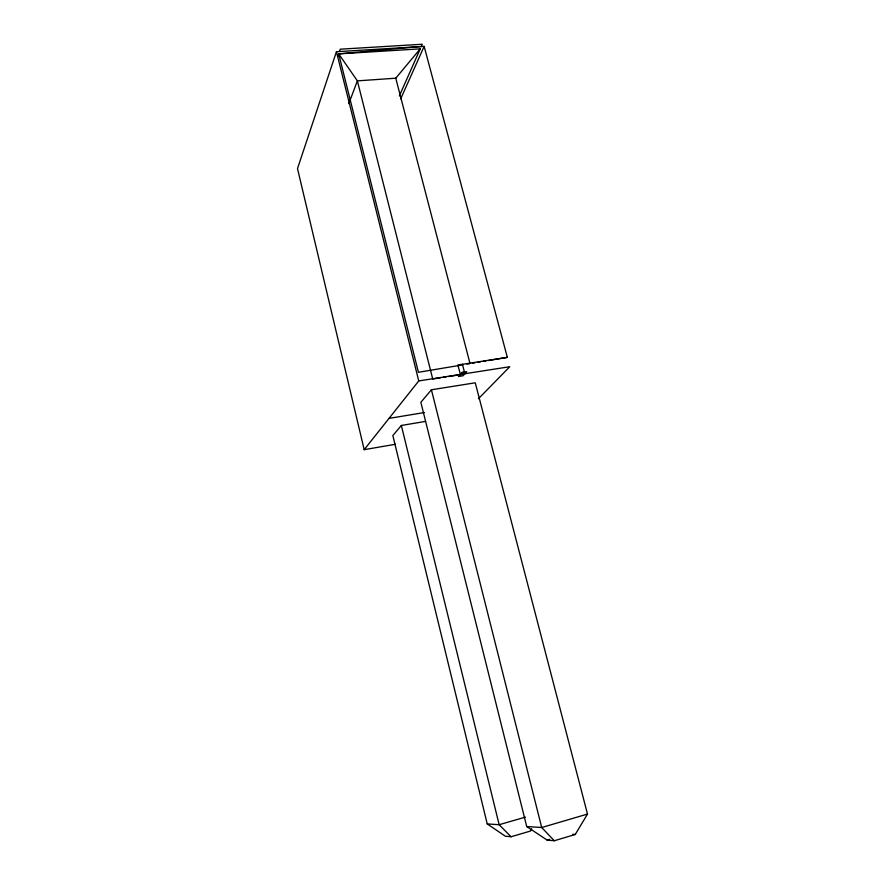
<?xml version="1.0" encoding="UTF-8"?>
<svg xmlns="http://www.w3.org/2000/svg" width="885" height="885" viewBox="0 0 885 885"><rect width="100%" height="100%" fill="white"/><g stroke="black" fill="none" stroke-linecap="round" stroke-linejoin="round"><path stroke-width="1.33" d="M488.487 360.527L507.348 357.363L424.158 46.385L336.433 51.728L297.504 168.593L364.189 449.668L395.418 444.27M337.816 56.441L338.69 53.874L421.304 46.462L422.278 44.25L340.271 49.184L339.508 51.441M348.823 103.6L357.374 80.867L338.69 53.874L420.231 48.863L399.345 95.934M400.695 98.821L424.158 46.385M531.697 828.769L530.336 831.092L511.065 836.745L505.379 836.225L487.226 823.924L392.851 435.553L401.347 425.464L425.596 421.393M575.239 834.489L587.496 814.067L475.256 382.796L431.404 389.776L420.851 402.299L526.708 826.524L547.118 840.086L554.275 840.75L575.239 834.489L572.761 834.301M364.189 449.668L418.76 380.926L509.771 366.722L478.453 398.726M440.653 377.762L432.721 379.001L357.374 80.867L395.761 78.201L420.231 48.863M547.118 840.086L549.707 839.312M587.496 814.067L541.708 827.519L526.708 826.524M525.447 817.109L499.151 824.709L487.226 823.924M462.888 364.83L418.428 372.297L338.69 53.874M466.937 364.155L469.625 363.702M472.324 363.248L475.013 362.795M477.712 362.341L480.4 361.888M483.099 361.434L485.799 360.98M389.024 418.384L424.468 412.532M443.308 377.353L445.952 376.944M448.595 376.523L464.481 374.045M460.366 374.377L457.877 364.996L507.348 357.363M511.065 836.745L499.151 824.709L401.347 425.464M554.275 840.75L541.708 827.519L431.404 389.776M395.761 78.201L469.99 363.469M462.424 364.299L464.868 373.724M336.433 51.728L418.76 380.926M462.136 372.364L458.507 376.501L463.043 375.782L466.716 371.656L462.136 372.364"/></g></svg>
